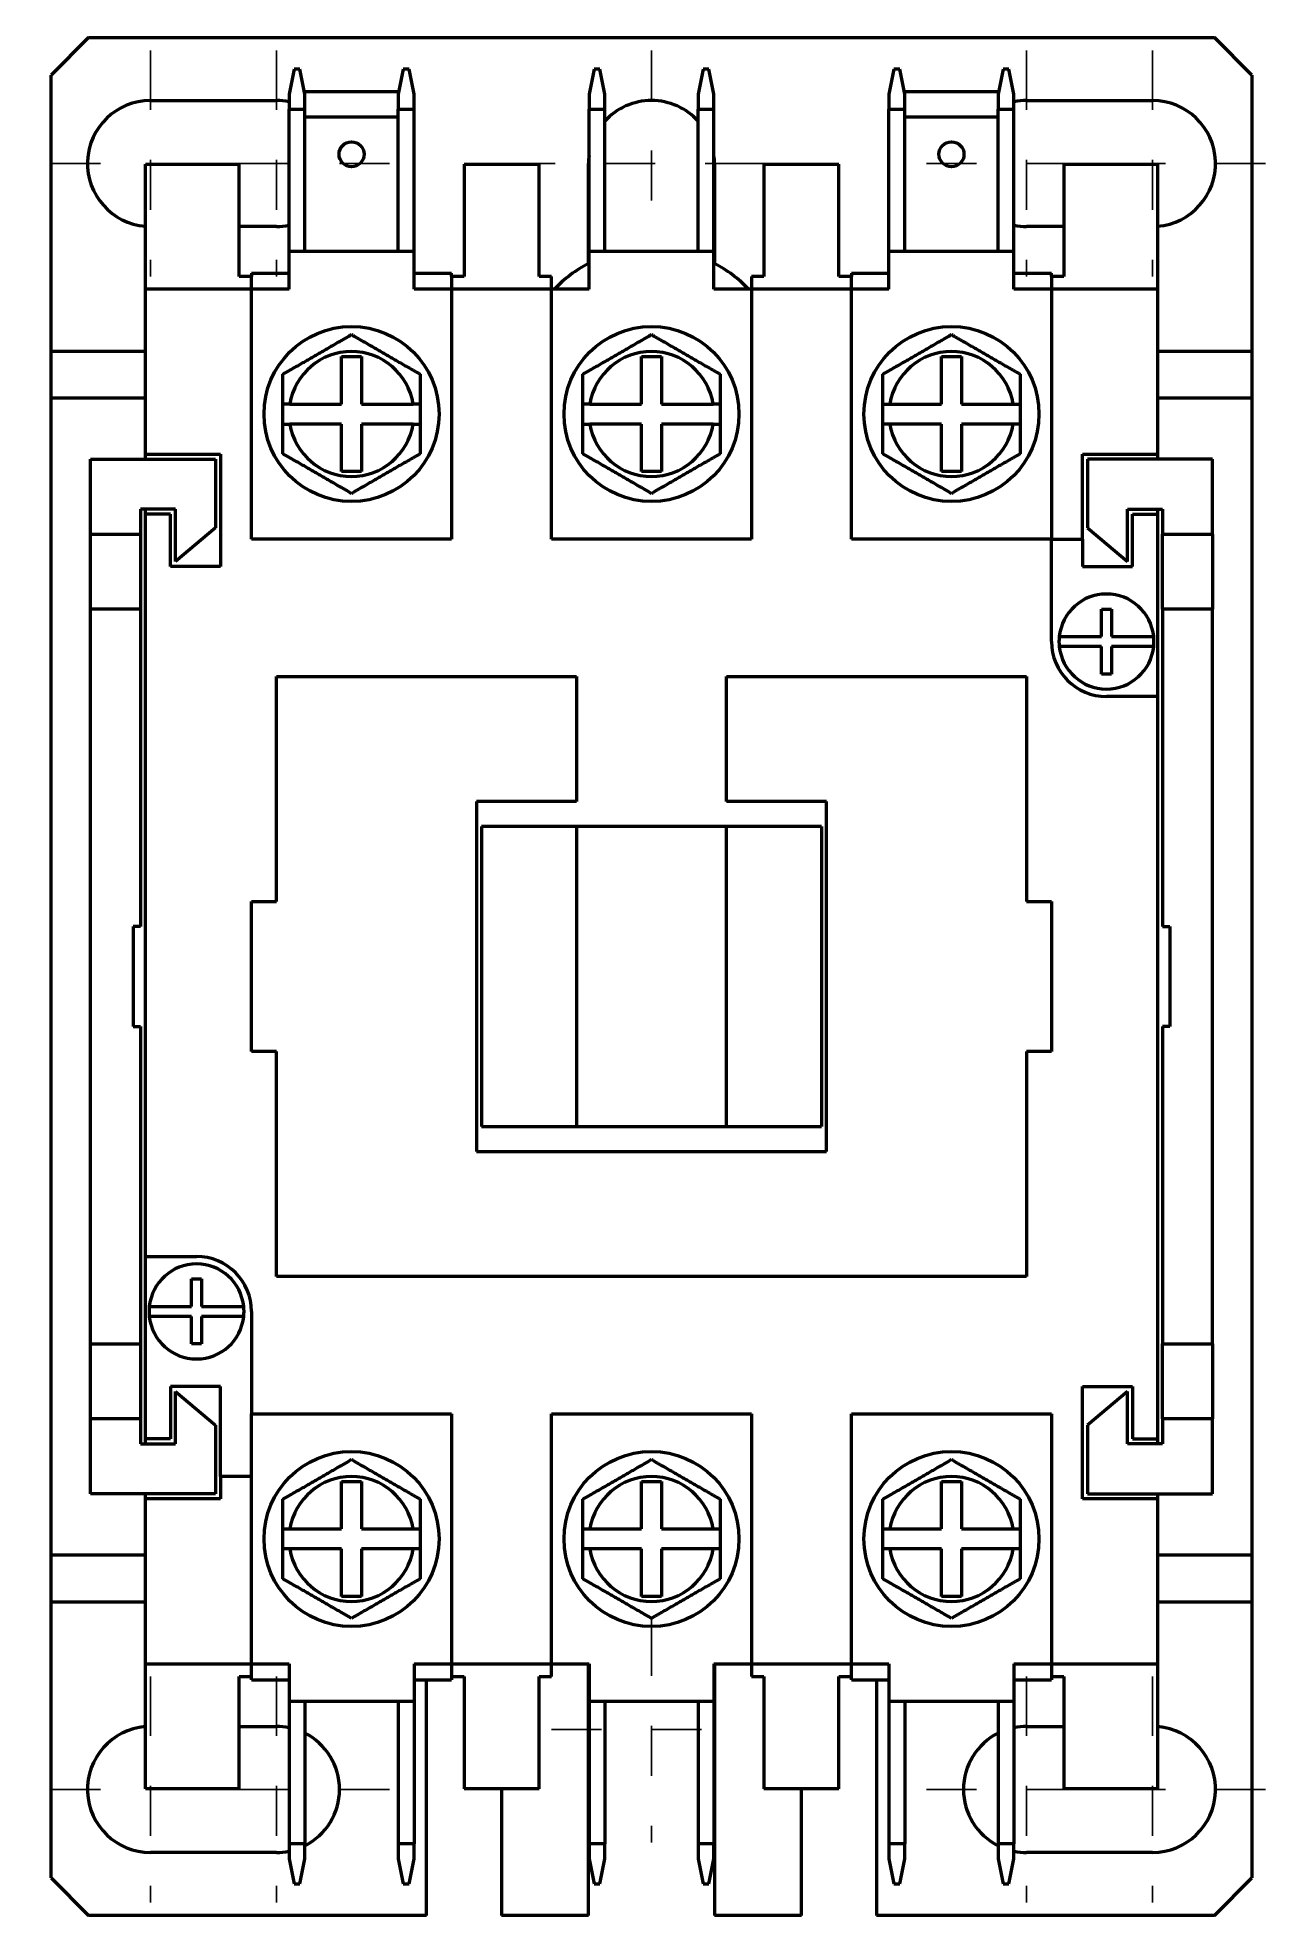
# Model space of a CAD drawing. Header units: inches. Extents: x 2.59 to 5.05, y 2.7 to 6.46.
import ezdxf

# ---------------------------------------------------------------- set-up
doc = ezdxf.new("R2010")
doc.units = ezdxf.units.IN
doc.header["$LTSCALE"] = 0.8
doc.header["$MEASUREMENT"] = 0
doc.linetypes.add('CHAIN', pattern=[0.7087, 0.4724, -0.0591, 0.1181, -0.0591])
doc.layers.add('Center Mark (ANSI)', color=7, linetype='Continuous', lineweight=25)
doc.layers.add('Visible (ANSI)', color=7, linetype='Continuous', lineweight=50)

msp = doc.modelspace()

# ---------------------------------------------------------------- linework, layer by layer
at = {"layer": 'Center Mark (ANSI)', "linetype": 'CHAIN', "ltscale": 0.31375}
for p, q in [((2.8205, 6.4347), (2.8205, 5.9827)), ((3.0725, 6.4347), (3.0725, 5.9827)), ((4.5725, 6.4347), (4.5725, 5.9827)), ((4.8245, 6.4347), (4.8245, 5.9827)), ((3.8225, 3.3027), (3.8225, 2.8507)), ((2.8205, 3.1827), (2.8205, 2.7307)), ((3.0725, 3.1827), (3.0725, 2.7307)), ((4.5725, 3.1827), (4.5725, 2.7307)), ((4.8245, 3.1827), (4.8245, 2.7307))]:
    msp.add_line(p, q, dxfattribs=at)
at = {"layer": 'Center Mark (ANSI)', "linetype": 'CHAIN', "ltscale": 0.226277}
msp.add_line((3.8225, 6.4347), (3.8225, 6.1087), dxfattribs=at)
at = {"layer": 'Center Mark (ANSI)', "linetype": 'CHAIN', "ltscale": 0.226266}
for p, q in [((2.9205, 6.2087), (2.5945, 6.2087)), ((3.2985, 6.2087), (2.9725, 6.2087)), ((4.6725, 6.2087), (4.3465, 6.2087)), ((5.0505, 6.2087), (4.7245, 6.2087)), ((3.9225, 3.0767), (3.5965, 3.0767)), ((2.9205, 2.9567), (2.5945, 2.9567)), ((3.2985, 2.9567), (2.9725, 2.9567)), ((4.6725, 2.9567), (4.3465, 2.9567)), ((5.0505, 2.9567), (4.7245, 2.9567))]:
    msp.add_line(p, q, dxfattribs=at)
at = {"layer": 'Center Mark (ANSI)', "linetype": 'CHAIN', "ltscale": 0.313772}
msp.add_line((4.0485, 6.2087), (3.5965, 6.2087), dxfattribs=at)
at = {"layer": 'Visible (ANSI)'}
for p, q in [((2.6967, 6.4606), (2.6217, 6.3856)), ((2.6967, 6.4606), (4.9483, 6.4606)), ((5.0233, 6.3856), (4.9483, 6.4606)), ((2.6217, 5.8336), (2.6217, 6.3856)), ((3.1075, 6.3977), (3.0975, 6.3477)), ((3.119, 6.3977), (3.1075, 6.3977)), ((3.129, 6.3477), (3.119, 6.3977)), ((3.326, 6.3977), (3.316, 6.3477)), ((3.3375, 6.3977), (3.326, 6.3977)), ((3.3475, 6.3477), (3.3375, 6.3977)), ((3.7075, 6.3977), (3.6975, 6.3477)), ((3.719, 6.3977), (3.7075, 6.3977)), ((3.729, 6.3477), (3.719, 6.3977)), ((3.926, 6.3977), (3.916, 6.3477)), ((3.9375, 6.3977), (3.926, 6.3977)), ((3.9475, 6.3477), (3.9375, 6.3977)), ((4.3075, 6.3977), (4.2975, 6.3477)), ((4.319, 6.3977), (4.3075, 6.3977)), ((4.329, 6.3477), (4.319, 6.3977)), ((4.526, 6.3977), (4.516, 6.3477)), ((4.5375, 6.3977), (4.526, 6.3977)), ((4.5475, 6.3477), (4.5375, 6.3977)), ((5.0233, 6.3856), (5.0233, 5.8336)), ((3.0975, 6.3477), (3.0975, 6.3177)), ((3.3169, 6.3522), (3.1281, 6.3522)), ((3.129, 6.3177), (3.129, 6.3477)), ((3.316, 6.3477), (3.316, 6.3177)), ((3.3475, 6.3177), (3.3475, 6.3477)), ((3.6975, 6.3477), (3.6975, 6.3177)), ((3.729, 6.3177), (3.729, 6.3477)), ((3.916, 6.3477), (3.916, 6.3177)), ((3.9475, 6.3177), (3.9475, 6.3477)), ((4.2975, 6.3477), (4.2975, 6.3177)), ((4.5169, 6.3522), (4.3281, 6.3522)), ((4.329, 6.3177), (4.329, 6.3477)), ((4.516, 6.3477), (4.516, 6.3177)), ((4.5475, 6.3177), (4.5475, 6.3477)), ((2.8205, 6.3347), (3.0725, 6.3347)), ((3.0975, 6.0327), (3.0975, 6.3177)), ((3.0975, 6.3177), (3.129, 6.3177)), ((3.129, 6.0327), (3.129, 6.3177)), ((3.316, 6.3177), (3.3475, 6.3177)), ((3.316, 6.0327), (3.316, 6.3177)), ((3.3475, 6.0327), (3.3475, 6.3177)), ((3.6975, 6.0327), (3.6975, 6.3177)), ((3.6975, 6.3177), (3.729, 6.3177)), ((3.729, 6.0327), (3.729, 6.3177)), ((3.916, 6.3177), (3.9475, 6.3177)), ((3.916, 6.0327), (3.916, 6.3177)), ((3.9475, 6.0327), (3.9475, 6.3177)), ((4.2975, 6.0327), (4.2975, 6.3177)), ((4.2975, 6.3177), (4.329, 6.3177)), ((4.329, 6.0327), (4.329, 6.3177)), ((4.516, 6.3177), (4.5475, 6.3177)), ((4.516, 6.0327), (4.516, 6.3177)), ((4.5475, 6.0327), (4.5475, 6.3177)), ((4.5725, 6.3347), (4.8245, 6.3347)), ((3.129, 6.3022), (3.316, 6.3022)), ((4.329, 6.3022), (4.516, 6.3022)), ((2.8105, 5.9577), (2.8105, 6.2077)), ((2.8105, 6.2077), (2.9975, 6.2077)), ((2.9975, 5.9827), (2.9975, 6.2077)), ((3.4475, 6.2077), (3.4475, 5.9827)), ((3.4475, 6.2077), (3.5975, 6.2077)), ((3.5975, 5.9827), (3.5975, 6.2077)), ((3.6965, 6.0087), (3.6965, 6.2087)), ((3.9485, 6.2087), (3.9485, 6.0087)), ((4.0475, 6.2077), (4.0475, 5.9827)), ((4.0475, 6.2077), (4.1975, 6.2077)), ((4.1975, 5.9827), (4.1975, 6.2077)), ((4.6475, 6.2077), (4.6475, 5.9827)), ((4.6475, 6.2077), (4.8345, 6.2077)), ((4.8345, 6.2077), (4.8345, 5.9577)), ((3.0725, 6.0827), (2.9975, 6.0827)), ((4.6475, 6.0827), (4.5725, 6.0827)), ((3.0975, 5.9577), (3.0975, 6.0327)), ((3.3475, 6.0327), (3.0975, 6.0327)), ((3.3475, 5.9577), (3.3475, 6.0327)), ((3.6975, 5.9577), (3.6975, 6.0327)), ((3.9475, 6.0327), (3.6975, 6.0327)), ((3.9475, 5.9577), (3.9475, 6.0327)), ((4.2975, 5.9577), (4.2975, 6.0327)), ((4.5475, 6.0327), (4.2975, 6.0327)), ((4.5475, 5.9577), (4.5475, 6.0327)), ((3.0225, 5.9827), (2.9975, 5.9827)), ((3.0225, 5.9897), (3.0975, 5.9897)), ((3.0225, 5.9897), (3.0225, 5.9827)), ((3.0225, 5.9577), (3.0225, 5.9827)), ((3.3475, 5.9897), (3.4225, 5.9897)), ((3.4225, 5.9827), (3.4225, 5.9897)), ((3.4475, 5.9827), (3.4225, 5.9827)), ((3.4225, 5.9827), (3.4225, 5.9577)), ((3.6225, 5.9827), (3.5975, 5.9827)), ((3.6225, 5.9577), (3.6225, 5.9827)), ((4.0475, 5.9827), (4.0225, 5.9827)), ((4.0225, 5.9827), (4.0225, 5.9577)), ((4.2225, 5.9827), (4.1975, 5.9827)), ((4.2225, 5.9897), (4.2975, 5.9897)), ((4.2225, 5.9897), (4.2225, 5.9827)), ((4.2225, 5.9577), (4.2225, 5.9827)), ((4.5475, 5.9897), (4.6225, 5.9897)), ((4.6225, 5.9827), (4.6225, 5.9897)), ((4.6475, 5.9827), (4.6225, 5.9827)), ((4.6225, 5.9827), (4.6225, 5.9577)), ((2.8105, 5.6277), (2.8105, 5.9577)), ((3.0225, 5.9577), (2.8105, 5.9577)), ((3.0225, 5.4577), (3.0225, 5.9577)), ((3.0975, 5.9577), (3.0225, 5.9577)), ((3.4225, 5.9577), (3.3475, 5.9577)), ((3.6225, 5.9577), (3.4225, 5.9577)), ((3.4225, 5.9577), (3.4225, 5.4577)), ((3.6225, 5.4577), (3.6225, 5.9577)), ((3.6975, 5.9577), (3.6225, 5.9577)), ((4.0225, 5.9577), (3.9475, 5.9577)), ((4.2225, 5.9577), (4.0225, 5.9577)), ((4.0225, 5.9577), (4.0225, 5.4577)), ((4.2225, 5.4577), (4.2225, 5.9577)), ((4.2975, 5.9577), (4.2225, 5.9577)), ((4.6225, 5.9577), (4.5475, 5.9577)), ((4.8345, 5.9577), (4.6225, 5.9577)), ((4.6225, 5.9577), (4.6225, 5.4577)), ((4.8345, 5.9577), (4.8345, 5.6277)), ((2.6217, 5.7396), (2.6217, 5.8336)), ((2.6217, 5.8336), (2.8105, 5.8336)), ((3.2025, 5.8227), (3.2425, 5.8227)), ((3.2025, 5.7277), (3.2025, 5.8227)), ((3.2425, 5.8227), (3.2425, 5.7277)), ((3.8025, 5.8227), (3.8425, 5.8227)), ((3.8025, 5.7277), (3.8025, 5.8227)), ((3.8425, 5.8227), (3.8425, 5.7277)), ((4.4025, 5.8227), (4.4425, 5.8227)), ((4.4025, 5.7277), (4.4025, 5.8227)), ((4.4425, 5.8227), (4.4425, 5.7277)), ((4.8345, 5.8336), (5.0233, 5.8336)), ((5.0233, 5.8336), (5.0233, 5.7396)), ((2.6217, 3.4257), (2.6217, 5.7396)), ((2.8105, 5.7396), (2.6217, 5.7396)), ((3.085, 5.6877), (3.085, 5.7277)), ((3.0991, 5.7277), (3.2025, 5.7277)), ((3.2425, 5.7277), (3.3459, 5.7277)), ((3.36, 5.7277), (3.36, 5.6877)), ((3.685, 5.6877), (3.685, 5.7277)), ((3.6991, 5.7277), (3.8025, 5.7277)), ((3.8425, 5.7277), (3.9459, 5.7277)), ((3.96, 5.7277), (3.96, 5.6877)), ((4.285, 5.6877), (4.285, 5.7277)), ((4.2991, 5.7277), (4.4025, 5.7277)), ((4.4425, 5.7277), (4.5459, 5.7277)), ((4.56, 5.7277), (4.56, 5.6877)), ((5.0233, 5.7396), (4.8345, 5.7396)), ((5.0233, 5.7396), (5.0233, 3.4257)), ((3.2025, 5.6877), (3.0991, 5.6877)), ((3.2025, 5.5927), (3.2025, 5.6877)), ((3.3459, 5.6877), (3.2425, 5.6877)), ((3.2425, 5.6877), (3.2425, 5.5927)), ((3.8025, 5.6877), (3.6991, 5.6877)), ((3.8025, 5.5927), (3.8025, 5.6877)), ((3.9459, 5.6877), (3.8425, 5.6877)), ((3.8425, 5.6877), (3.8425, 5.5927)), ((4.4025, 5.6877), (4.2991, 5.6877)), ((4.4025, 5.5927), (4.4025, 5.6877)), ((4.5459, 5.6877), (4.4425, 5.6877)), ((4.4425, 5.6877), (4.4425, 5.5927)), ((2.7005, 5.4677), (2.7005, 5.6177)), ((2.7005, 5.6177), (2.9505, 5.6177)), ((2.8105, 5.6177), (2.8105, 5.6277)), ((2.8105, 5.6277), (2.9605, 5.6277)), ((2.9505, 5.6177), (2.9505, 5.4798)), ((2.9605, 5.6277), (2.9605, 5.4027)), ((4.6845, 5.4577), (4.6845, 5.6277)), ((4.6845, 5.6277), (4.8345, 5.6277)), ((4.9445, 5.6177), (4.6945, 5.6177)), ((4.6945, 5.6177), (4.6945, 5.4798)), ((4.8345, 5.6277), (4.8345, 5.6177)), ((4.9445, 5.4677), (4.9445, 5.6177)), ((3.2425, 5.5927), (3.2025, 5.5927)), ((3.8425, 5.5927), (3.8025, 5.5927)), ((4.4425, 5.5927), (4.4025, 5.5927)), ((2.8005, 5.5177), (2.8005, 5.4677)), ((2.8705, 5.5177), (2.8005, 5.5177)), ((2.8105, 5.5077), (2.8105, 5.5177)), ((2.8105, 4.0227), (2.8105, 5.5077)), ((2.8605, 5.5077), (2.8105, 5.5077)), ((2.8605, 5.4027), (2.8605, 5.5077)), ((2.8705, 5.4127), (2.8705, 5.5177)), ((4.7745, 5.4127), (4.7745, 5.5177)), ((4.7745, 5.5177), (4.8445, 5.5177)), ((4.7845, 5.5077), (4.8345, 5.5077)), ((4.7845, 5.4027), (4.7845, 5.5077)), ((4.8345, 5.5177), (4.8345, 5.5077)), ((4.8345, 5.5077), (4.8345, 5.1427)), ((4.8445, 5.5177), (4.8445, 5.4677)), ((2.7005, 5.4677), (2.8005, 5.4677)), ((2.7005, 5.3177), (2.7005, 5.4677)), ((2.8005, 5.4677), (2.8005, 5.3177)), ((2.9505, 5.4798), (2.8705, 5.4127)), ((3.4225, 5.4577), (3.0225, 5.4577)), ((4.0225, 5.4577), (3.6225, 5.4577)), ((4.6225, 5.4577), (4.2225, 5.4577)), ((4.6225, 5.4577), (4.6845, 5.4577)), ((4.6225, 5.2527), (4.6225, 5.4577)), ((4.6845, 5.4577), (4.6845, 5.4027)), ((4.6945, 5.4798), (4.7745, 5.4127)), ((4.8445, 5.3177), (4.8445, 5.4677)), ((4.8445, 5.4677), (4.9445, 5.4677)), ((4.9445, 5.4677), (4.9445, 5.3177)), ((2.9605, 5.4027), (2.8605, 5.4027)), ((4.6845, 5.4027), (4.7845, 5.4027)), ((2.8005, 5.3177), (2.7005, 5.3177)), ((2.7005, 3.8477), (2.7005, 5.3177)), ((2.8005, 5.3177), (2.8005, 4.6827)), ((4.7225, 5.2627), (4.7225, 5.3177)), ((4.7225, 5.3177), (4.7425, 5.3177)), ((4.7425, 5.3177), (4.7425, 5.2627)), ((4.9445, 5.3177), (4.8445, 5.3177)), ((4.8445, 5.3177), (4.8445, 4.6827)), ((4.9445, 3.8477), (4.9445, 5.3177)), ((4.638, 5.2627), (4.7225, 5.2627)), ((4.7425, 5.2627), (4.827, 5.2627)), ((4.7225, 5.2427), (4.638, 5.2427)), ((4.7225, 5.1877), (4.7225, 5.2427)), ((4.827, 5.2427), (4.7425, 5.2427)), ((4.7425, 5.2427), (4.7425, 5.1877)), ((4.7425, 5.1877), (4.7225, 5.1877)), ((3.0725, 4.7327), (3.0725, 5.1827)), ((3.0725, 5.1827), (3.6725, 5.1827)), ((3.6725, 5.1827), (3.6725, 4.9327)), ((3.9725, 4.9327), (3.9725, 5.1827)), ((3.9725, 5.1827), (4.5725, 5.1827)), ((4.5725, 5.1827), (4.5725, 4.7327)), ((4.8345, 5.1427), (4.7325, 5.1427)), ((4.8345, 5.1427), (4.8345, 3.6577)), ((3.6725, 4.9327), (3.4725, 4.9327)), ((3.4725, 4.9327), (3.4725, 4.2327)), ((4.1725, 4.9327), (3.9725, 4.9327)), ((4.1725, 4.2327), (4.1725, 4.9327)), ((3.6725, 4.8827), (3.4825, 4.8827)), ((3.4825, 4.8827), (3.4825, 4.2827)), ((3.9725, 4.8827), (3.6725, 4.8827)), ((3.6725, 4.8827), (3.6725, 4.2827)), ((4.1625, 4.8827), (3.9725, 4.8827)), ((3.9725, 4.2827), (3.9725, 4.8827)), ((4.1625, 4.8827), (4.1625, 4.2827)), ((3.0225, 4.4327), (3.0225, 4.7327)), ((3.0225, 4.7327), (3.0725, 4.7327)), ((4.5725, 4.7327), (4.6225, 4.7327)), ((4.6225, 4.7327), (4.6225, 4.4327)), ((2.7855, 4.6827), (2.7855, 4.4827)), ((2.8005, 4.6827), (2.7855, 4.6827)), ((4.8445, 4.6827), (4.8595, 4.6827)), ((4.8595, 4.6827), (4.8595, 4.4827)), ((2.7855, 4.4827), (2.8005, 4.4827)), ((2.8005, 4.4827), (2.8005, 3.8477)), ((4.8445, 4.4827), (4.8445, 3.8477)), ((4.8595, 4.4827), (4.8445, 4.4827)), ((3.0725, 4.4327), (3.0225, 4.4327)), ((3.0725, 3.9827), (3.0725, 4.4327)), ((4.5725, 4.4327), (4.5725, 3.9827)), ((4.6225, 4.4327), (4.5725, 4.4327)), ((3.4825, 4.2827), (3.6725, 4.2827)), ((3.6725, 4.2827), (3.9725, 4.2827)), ((3.9725, 4.2827), (4.1625, 4.2827)), ((3.4725, 4.2327), (4.1725, 4.2327)), ((2.8105, 3.6577), (2.8105, 4.0227)), ((2.8105, 4.0227), (2.9125, 4.0227)), ((4.5725, 3.9827), (3.0725, 3.9827)), ((2.9025, 3.9227), (2.9025, 3.9777)), ((2.9025, 3.9777), (2.9225, 3.9777)), ((2.9225, 3.9777), (2.9225, 3.9227)), ((2.818, 3.9227), (2.9025, 3.9227)), ((2.9225, 3.9227), (3.007, 3.9227)), ((3.0225, 3.9127), (3.0225, 3.7077)), ((2.9025, 3.9027), (2.818, 3.9027)), ((2.9025, 3.8477), (2.9025, 3.9027)), ((3.007, 3.9027), (2.9225, 3.9027)), ((2.9225, 3.9027), (2.9225, 3.8477)), ((2.7005, 3.6977), (2.7005, 3.8477)), ((2.7005, 3.8477), (2.8005, 3.8477)), ((2.8005, 3.8477), (2.8005, 3.6977)), ((2.9225, 3.8477), (2.9025, 3.8477)), ((4.8445, 3.8477), (4.9445, 3.8477)), ((4.8445, 3.6977), (4.8445, 3.8477)), ((4.9445, 3.8477), (4.9445, 3.6977)), ((2.8605, 3.7627), (2.8605, 3.6577)), ((2.9605, 3.7627), (2.8605, 3.7627)), ((2.9605, 3.5827), (2.9605, 3.7627)), ((4.6845, 3.5377), (4.6845, 3.7627)), ((4.6845, 3.7627), (4.7845, 3.7627)), ((4.7845, 3.7627), (4.7845, 3.6577)), ((2.8705, 3.7527), (2.9505, 3.6856)), ((2.8705, 3.6477), (2.8705, 3.7527)), ((4.7745, 3.7527), (4.6945, 3.6856)), ((4.7745, 3.6477), (4.7745, 3.7527)), ((2.8005, 3.6977), (2.7005, 3.6977)), ((2.7005, 3.5477), (2.7005, 3.6977)), ((2.8005, 3.6977), (2.8005, 3.6477)), ((2.9505, 3.6856), (2.9505, 3.5477)), ((3.0225, 3.5827), (3.0225, 3.7077)), ((3.0225, 3.7077), (3.4225, 3.7077)), ((3.4225, 3.7077), (3.4225, 3.2077)), ((3.6225, 3.2077), (3.6225, 3.7077)), ((3.6225, 3.7077), (4.0225, 3.7077)), ((4.0225, 3.7077), (4.0225, 3.2077)), ((4.2225, 3.2077), (4.2225, 3.7077)), ((4.2225, 3.7077), (4.6225, 3.7077)), ((4.6225, 3.7077), (4.6225, 3.2077)), ((4.6945, 3.6856), (4.6945, 3.5477)), ((4.9445, 3.6977), (4.8445, 3.6977)), ((4.8445, 3.6977), (4.8445, 3.6477)), ((4.9445, 3.5477), (4.9445, 3.6977)), ((2.8005, 3.6477), (2.8705, 3.6477)), ((2.8105, 3.6477), (2.8105, 3.6577)), ((2.8605, 3.6577), (2.8105, 3.6577)), ((4.8445, 3.6477), (4.7745, 3.6477)), ((4.7845, 3.6577), (4.8345, 3.6577)), ((4.8345, 3.6577), (4.8345, 3.6477)), ((3.0225, 3.5827), (2.9605, 3.5827)), ((2.9605, 3.5827), (2.9605, 3.5377)), ((3.0225, 3.2077), (3.0225, 3.5827)), ((3.2025, 3.4777), (3.2025, 3.5727)), ((3.2025, 3.5727), (3.2425, 3.5727)), ((3.2425, 3.5727), (3.2425, 3.4777)), ((3.8025, 3.4777), (3.8025, 3.5727)), ((3.8025, 3.5727), (3.8425, 3.5727)), ((3.8425, 3.5727), (3.8425, 3.4777)), ((4.4025, 3.4777), (4.4025, 3.5727)), ((4.4025, 3.5727), (4.4425, 3.5727)), ((4.4425, 3.5727), (4.4425, 3.4777)), ((2.9505, 3.5477), (2.7005, 3.5477)), ((2.8105, 3.5377), (2.8105, 3.5477)), ((2.8105, 3.2077), (2.8105, 3.5377)), ((2.9605, 3.5377), (2.8105, 3.5377)), ((4.8345, 3.5377), (4.6845, 3.5377)), ((4.6945, 3.5477), (4.9445, 3.5477)), ((4.8345, 3.5477), (4.8345, 3.5377)), ((4.8345, 3.5377), (4.8345, 3.2077)), ((3.085, 3.4377), (3.085, 3.4777)), ((3.0991, 3.4777), (3.2025, 3.4777)), ((3.2425, 3.4777), (3.3459, 3.4777)), ((3.36, 3.4777), (3.36, 3.4377)), ((3.685, 3.4377), (3.685, 3.4777)), ((3.6991, 3.4777), (3.8025, 3.4777)), ((3.8425, 3.4777), (3.9459, 3.4777)), ((3.96, 3.4777), (3.96, 3.4377)), ((4.285, 3.4377), (4.285, 3.4777)), ((4.2991, 3.4777), (4.4025, 3.4777)), ((4.4425, 3.4777), (4.5459, 3.4777)), ((4.56, 3.4777), (4.56, 3.4377)), ((2.6217, 3.3317), (2.6217, 3.4257)), ((2.6217, 3.4257), (2.8105, 3.4257)), ((3.2025, 3.4377), (3.0991, 3.4377)), ((3.2025, 3.3427), (3.2025, 3.4377)), ((3.3459, 3.4377), (3.2425, 3.4377)), ((3.2425, 3.4377), (3.2425, 3.3427)), ((3.8025, 3.4377), (3.6991, 3.4377)), ((3.8025, 3.3427), (3.8025, 3.4377)), ((3.9459, 3.4377), (3.8425, 3.4377)), ((3.8425, 3.4377), (3.8425, 3.3427)), ((4.4025, 3.4377), (4.2991, 3.4377)), ((4.4025, 3.3427), (4.4025, 3.4377)), ((4.5459, 3.4377), (4.4425, 3.4377)), ((4.4425, 3.4377), (4.4425, 3.3427)), ((4.8345, 3.4257), (5.0233, 3.4257)), ((5.0233, 3.4257), (5.0233, 3.3317)), ((2.6217, 2.7797), (2.6217, 3.3317)), ((2.6217, 3.3317), (2.8105, 3.3317)), ((3.2425, 3.3427), (3.2025, 3.3427)), ((3.8425, 3.3427), (3.8025, 3.3427)), ((4.4425, 3.3427), (4.4025, 3.3427)), ((4.8345, 3.3317), (5.0233, 3.3317)), ((5.0233, 3.3317), (5.0233, 2.7797)), ((2.8105, 2.9577), (2.8105, 3.2077)), ((2.8105, 3.2077), (3.0225, 3.2077)), ((3.0225, 3.2077), (3.0975, 3.2077)), ((3.0225, 3.1827), (3.0225, 3.2077)), ((3.0975, 3.2077), (3.0975, 3.1327)), ((3.3475, 3.2077), (3.3475, 3.1327)), ((3.3475, 3.2077), (3.4225, 3.2077)), ((3.4225, 3.2077), (3.4225, 3.1827)), ((3.4225, 3.2077), (3.6225, 3.2077)), ((3.6225, 3.2077), (3.6975, 3.2077)), ((3.6225, 3.1827), (3.6225, 3.2077)), ((3.6965, 2.7047), (3.6965, 3.2057)), ((3.6975, 3.2077), (3.6975, 3.1327)), ((3.9475, 3.2077), (3.9475, 3.1327)), ((3.9475, 3.2077), (4.0225, 3.2077)), ((3.9485, 3.2057), (3.9485, 2.7047)), ((4.0225, 3.2077), (4.0225, 3.1827)), ((4.0225, 3.2077), (4.2225, 3.2077)), ((4.2225, 3.2077), (4.2975, 3.2077)), ((4.2225, 3.1827), (4.2225, 3.2077)), ((4.2975, 3.2077), (4.2975, 3.1327)), ((4.5475, 3.2077), (4.5475, 3.1327)), ((4.5475, 3.2077), (4.6225, 3.2077)), ((4.6225, 3.2077), (4.6225, 3.1827)), ((4.6225, 3.2077), (4.8345, 3.2077)), ((4.8345, 3.2077), (4.8345, 2.9577)), ((2.9975, 2.9577), (2.9975, 3.1827)), ((2.9975, 3.1827), (3.0225, 3.1827)), ((3.0225, 3.1757), (3.0225, 3.1827)), ((3.0225, 3.1757), (3.0975, 3.1757)), ((3.3475, 3.1757), (3.4225, 3.1757)), ((3.3725, 2.7047), (3.3725, 3.1757)), ((3.4225, 3.1827), (3.4225, 3.1757)), ((3.4225, 3.1827), (3.4475, 3.1827)), ((3.4475, 3.1827), (3.4475, 2.9577)), ((3.5975, 2.9577), (3.5975, 3.1827)), ((3.5975, 3.1827), (3.6225, 3.1827)), ((4.0225, 3.1827), (4.0475, 3.1827)), ((4.0475, 3.1827), (4.0475, 2.9577)), ((4.1975, 2.9577), (4.1975, 3.1827)), ((4.1975, 3.1827), (4.2225, 3.1827)), ((4.2225, 3.1757), (4.2225, 3.1827)), ((4.2225, 3.1757), (4.2975, 3.1757)), ((4.2725, 3.1757), (4.2725, 2.7047)), ((4.5475, 3.1757), (4.6225, 3.1757)), ((4.6225, 3.1827), (4.6225, 3.1757)), ((4.6225, 3.1827), (4.6475, 3.1827)), ((4.6475, 3.1827), (4.6475, 2.9577)), ((3.0975, 3.1327), (3.0975, 2.8477)), ((3.3475, 3.1327), (3.0975, 3.1327)), ((3.129, 3.1327), (3.129, 2.8477)), ((3.316, 3.1327), (3.316, 2.8477)), ((3.3475, 3.1327), (3.3475, 2.8477)), ((3.6975, 3.1327), (3.6975, 2.8477)), ((3.9475, 3.1327), (3.6975, 3.1327)), ((3.729, 3.1327), (3.729, 2.8477)), ((3.916, 3.1327), (3.916, 2.8477)), ((3.9475, 3.1327), (3.9475, 2.8477)), ((4.2975, 3.1327), (4.2975, 2.8477)), ((4.5475, 3.1327), (4.2975, 3.1327)), ((4.329, 3.1327), (4.329, 2.8477)), ((4.516, 3.1327), (4.516, 2.8477)), ((4.5475, 3.1327), (4.5475, 2.8477)), ((2.9975, 3.0827), (3.0725, 3.0827)), ((4.5725, 3.0827), (4.6475, 3.0827)), ((2.9975, 2.9577), (2.8105, 2.9577)), ((3.5975, 2.9577), (3.4475, 2.9577)), ((3.5225, 2.9577), (3.5225, 2.7047)), ((4.1975, 2.9577), (4.0475, 2.9577)), ((4.1225, 2.7047), (4.1225, 2.9577)), ((4.8345, 2.9577), (4.6475, 2.9577)), ((3.0725, 2.8307), (2.8205, 2.8307)), ((3.0975, 2.8477), (3.0975, 2.8177)), ((3.129, 2.8477), (3.0975, 2.8477)), ((3.0975, 2.8177), (3.1075, 2.7677)), ((3.119, 2.7677), (3.129, 2.8177)), ((3.129, 2.8177), (3.129, 2.8477)), ((3.316, 2.8477), (3.316, 2.8177)), ((3.3475, 2.8477), (3.316, 2.8477)), ((3.316, 2.8177), (3.326, 2.7677)), ((3.3375, 2.7677), (3.3475, 2.8177)), ((3.3475, 2.8177), (3.3475, 2.8477)), ((3.6975, 2.8477), (3.6975, 2.8177)), ((3.729, 2.8477), (3.6975, 2.8477)), ((3.6975, 2.8177), (3.7075, 2.7677)), ((3.719, 2.7677), (3.729, 2.8177)), ((3.729, 2.8177), (3.729, 2.8477)), ((3.916, 2.8477), (3.916, 2.8177)), ((3.9475, 2.8477), (3.916, 2.8477)), ((3.916, 2.8177), (3.926, 2.7677)), ((3.9375, 2.7677), (3.9475, 2.8177)), ((3.9475, 2.8177), (3.9475, 2.8477)), ((4.2975, 2.8477), (4.2975, 2.8177)), ((4.329, 2.8477), (4.2975, 2.8477)), ((4.2975, 2.8177), (4.3075, 2.7677)), ((4.319, 2.7677), (4.329, 2.8177)), ((4.329, 2.8177), (4.329, 2.8477)), ((4.516, 2.8477), (4.516, 2.8177)), ((4.5475, 2.8477), (4.516, 2.8477)), ((4.516, 2.8177), (4.526, 2.7677)), ((4.5375, 2.7677), (4.5475, 2.8177)), ((4.5475, 2.8177), (4.5475, 2.8477)), ((4.8245, 2.8307), (4.5725, 2.8307)), ((2.6217, 2.7797), (2.6967, 2.7047)), ((4.9483, 2.7047), (5.0233, 2.7797)), ((3.1075, 2.7677), (3.119, 2.7677)), ((3.326, 2.7677), (3.3375, 2.7677)), ((3.7075, 2.7677), (3.719, 2.7677)), ((3.926, 2.7677), (3.9375, 2.7677)), ((4.3075, 2.7677), (4.319, 2.7677)), ((4.526, 2.7677), (4.5375, 2.7677)), ((3.3725, 2.7047), (2.6967, 2.7047)), ((3.6965, 2.7047), (3.5225, 2.7047)), ((4.1225, 2.7047), (3.9485, 2.7047)), ((4.9483, 2.7047), (4.2725, 2.7047))]:
    msp.add_line(p, q, dxfattribs=at)
for centre, radius in [((3.2225, 6.2272), 0.025), ((4.4225, 6.2272), 0.025), ((3.2225, 5.7077), 0.175), ((3.8225, 5.7077), 0.175), ((4.4225, 5.7077), 0.175), ((3.2225, 3.4577), 0.175), ((3.8225, 3.4577), 0.175), ((4.4225, 3.4577), 0.175)]:
    msp.add_circle(centre, radius, dxfattribs=at)
for centre, radius, start, end in [((2.8205, 6.2087), 0.126, 90, 265.433), ((3.0725, 6.2087), 0.126, 78.5544, 90), ((3.8225, 6.2087), 0.126, 42.0898, 137.9102), ((4.5725, 6.2087), 0.126, 90, 101.4456), ((4.8245, 6.2087), 0.126, 274.567, 90), ((3.8225, 6.2087), 0.126, 172.7766, 180), ((3.8225, 6.2087), 0.126, 0, 7.2234), ((3.0725, 6.2087), 0.126, 270, 281.4456), ((4.5725, 6.2087), 0.126, 258.5544, 270), ((3.8108, 5.7863), 0.25, 117.1992, 136.7262), ((3.8342, 5.7863), 0.25, 43.2738, 62.8008), ((3.2225, 5.7077), 0.125, 9.2069, 170.7931), ((3.8225, 5.7077), 0.125, 9.2069, 170.7931), ((4.4225, 5.7077), 0.125, 9.2069, 170.7931), ((3.2225, 5.7077), 0.125, 189.2069, 350.7931), ((3.8225, 5.7077), 0.125, 189.2069, 350.7931), ((4.4225, 5.7077), 0.125, 189.2069, 350.7931), ((4.7325, 5.2527), 0.095, 6.0423, 173.9577), ((4.7325, 5.2527), 0.095, 173.9577, 186.0423), ((4.7325, 5.2527), 0.095, 353.9577, 6.0423), ((4.7325, 5.2527), 0.11, 180, 270), ((4.7325, 5.2527), 0.095, 186.0423, 353.9577), ((2.9125, 3.9127), 0.11, 0, 90), ((2.9125, 3.9127), 0.095, 6.0423, 173.9577), ((2.9125, 3.9127), 0.095, 173.9577, 186.0423), ((2.9125, 3.9127), 0.095, 353.9577, 6.0423), ((2.9125, 3.9127), 0.095, 186.0423, 353.9577), ((3.2225, 3.4577), 0.125, 9.2069, 170.7931), ((3.8225, 3.4577), 0.125, 9.2069, 170.7931), ((4.4225, 3.4577), 0.125, 9.2069, 170.7931), ((3.2225, 3.4577), 0.125, 189.2069, 350.7931), ((3.8225, 3.4577), 0.125, 189.2069, 350.7931), ((4.4225, 3.4577), 0.125, 189.2069, 350.7931), ((3.8225, 3.2057), 0.126, 179.1071, 180), ((3.8225, 3.2057), 0.126, 0, 0.8929), ((2.8205, 2.9567), 0.126, 94.567, 270), ((3.0725, 2.9567), 0.126, 78.5544, 90), ((4.5725, 2.9567), 0.126, 90, 101.4456), ((4.8245, 2.9567), 0.126, 270, 85.433), ((3.0725, 2.9567), 0.126, 296.6435, 63.3565), ((4.5725, 2.9567), 0.126, 116.6435, 243.3565), ((3.0725, 2.9567), 0.126, 270, 281.4456), ((4.5725, 2.9567), 0.126, 258.5544, 270)]:
    msp.add_arc(centre, radius, start, end, dxfattribs=at)
for points, weights in [([(3.085, 5.7871), (3.1537, 5.8268), (3.2225, 5.8665)], [1, 1.15470053838, 1]), ([(3.2225, 5.8665), (3.2912, 5.8268), (3.36, 5.7871)], [1, 1.15470053838, 1]), ([(3.685, 5.7871), (3.7537, 5.8268), (3.8225, 5.8665)], [1, 1.15470053838, 1]), ([(3.8225, 5.8665), (3.8912, 5.8268), (3.96, 5.7871)], [1, 1.15470053838, 1]), ([(4.285, 5.7871), (4.3537, 5.8268), (4.4225, 5.8665)], [1, 1.15470053838, 1]), ([(4.4225, 5.8665), (4.4912, 5.8268), (4.56, 5.7871)], [1, 1.15470053838, 1]), ([(3.085, 5.7277), (3.085, 5.7554), (3.085, 5.7871)], [1.07171138253, 1.05646560014, 1]), ([(3.36, 5.7871), (3.36, 5.7554), (3.36, 5.7277)], [1, 1.05646560014, 1.07171138253]), ([(3.685, 5.7277), (3.685, 5.7554), (3.685, 5.7871)], [1.07171138253, 1.05646560014, 1]), ([(3.96, 5.7871), (3.96, 5.7554), (3.96, 5.7277)], [1, 1.05646560014, 1.07171138253]), ([(4.285, 5.7277), (4.285, 5.7554), (4.285, 5.7871)], [1.07171138253, 1.05646560014, 1]), ([(4.56, 5.7871), (4.56, 5.7554), (4.56, 5.7277)], [1, 1.05646560014, 1.07171138253]), ([(3.0991, 5.7277), (3.0924, 5.7277), (3.085, 5.7277)], [1, 1.00323575035, 1.00360556756]), ([(3.36, 5.7277), (3.3526, 5.7277), (3.3459, 5.7277)], [1.00360556756, 1.00323575034, 1]), ([(3.6991, 5.7277), (3.6924, 5.7277), (3.685, 5.7277)], [1, 1.00323575035, 1.00360556756]), ([(3.96, 5.7277), (3.9526, 5.7277), (3.9459, 5.7277)], [1.00360556756, 1.00323575034, 1]), ([(4.285, 5.7277), (4.2924, 5.7277), (4.2991, 5.7277)], [1.00360556756, 1.00323575035, 1]), ([(4.5459, 5.7277), (4.5526, 5.7277), (4.56, 5.7277)], [1, 1.00323575034, 1.00360556756]), ([(3.085, 5.6877), (3.0924, 5.6877), (3.0991, 5.6877)], [1.00360556756, 1.00323575034, 1]), ([(3.085, 5.6283), (3.085, 5.66), (3.085, 5.6877)], [1, 1.05646560014, 1.07171138253]), ([(3.3459, 5.6877), (3.3526, 5.6877), (3.36, 5.6877)], [1, 1.00323575035, 1.00360556756]), ([(3.36, 5.6877), (3.36, 5.66), (3.36, 5.6283)], [1.07171138253, 1.05646560014, 1]), ([(3.685, 5.6877), (3.6924, 5.6877), (3.6991, 5.6877)], [1.00360556756, 1.00323575034, 1]), ([(3.685, 5.6283), (3.685, 5.66), (3.685, 5.6877)], [1, 1.05646560014, 1.07171138253]), ([(3.9459, 5.6877), (3.9526, 5.6877), (3.96, 5.6877)], [1, 1.00323575035, 1.00360556756]), ([(3.96, 5.6877), (3.96, 5.66), (3.96, 5.6283)], [1.07171138253, 1.05646560014, 1]), ([(4.2991, 5.6877), (4.2924, 5.6877), (4.285, 5.6877)], [1, 1.00323575034, 1.00360556756]), ([(4.285, 5.6283), (4.285, 5.66), (4.285, 5.6877)], [1, 1.05646560014, 1.07171138253]), ([(4.56, 5.6877), (4.5526, 5.6877), (4.5459, 5.6877)], [1.00360556756, 1.00323575035, 1]), ([(4.56, 5.6877), (4.56, 5.66), (4.56, 5.6283)], [1.07171138253, 1.05646560014, 1]), ([(3.2225, 5.5489), (3.1537, 5.5886), (3.085, 5.6283)], [1, 1.15470053838, 1]), ([(3.36, 5.6283), (3.2912, 5.5886), (3.2225, 5.5489)], [1, 1.15470053838, 1]), ([(3.8225, 5.5489), (3.7537, 5.5886), (3.685, 5.6283)], [1, 1.15470053838, 1]), ([(3.96, 5.6283), (3.8912, 5.5886), (3.8225, 5.5489)], [1, 1.15470053838, 1]), ([(4.4225, 5.5489), (4.3537, 5.5886), (4.285, 5.6283)], [1, 1.15470053838, 1]), ([(4.56, 5.6283), (4.4912, 5.5886), (4.4225, 5.5489)], [1, 1.15470053838, 1]), ([(3.085, 3.5371), (3.1537, 3.5768), (3.2225, 3.6165)], [1, 1.15470053838, 1]), ([(3.2225, 3.6165), (3.2912, 3.5768), (3.36, 3.5371)], [1, 1.15470053838, 1]), ([(3.685, 3.5371), (3.7537, 3.5768), (3.8225, 3.6165)], [1, 1.15470053838, 1]), ([(3.8225, 3.6165), (3.8912, 3.5768), (3.96, 3.5371)], [1, 1.15470053838, 1]), ([(4.285, 3.5371), (4.3537, 3.5768), (4.4225, 3.6165)], [1, 1.15470053838, 1]), ([(4.4225, 3.6165), (4.4912, 3.5768), (4.56, 3.5371)], [1, 1.15470053838, 1]), ([(3.085, 3.4777), (3.085, 3.5054), (3.085, 3.5371)], [1.07171138253, 1.05646560014, 1]), ([(3.36, 3.5371), (3.36, 3.5054), (3.36, 3.4777)], [1, 1.05646560014, 1.07171138253]), ([(3.685, 3.4777), (3.685, 3.5054), (3.685, 3.5371)], [1.07171138253, 1.05646560014, 1]), ([(3.96, 3.5371), (3.96, 3.5054), (3.96, 3.4777)], [1, 1.05646560014, 1.07171138253]), ([(4.285, 3.4777), (4.285, 3.5054), (4.285, 3.5371)], [1.07171138253, 1.05646560014, 1]), ([(4.56, 3.5371), (4.56, 3.5054), (4.56, 3.4777)], [1, 1.05646560014, 1.07171138253]), ([(3.085, 3.4777), (3.0924, 3.4777), (3.0991, 3.4777)], [1.00360556756, 1.00323575034, 1]), ([(3.3459, 3.4777), (3.3526, 3.4777), (3.36, 3.4777)], [1, 1.00323575035, 1.00360556756]), ([(3.685, 3.4777), (3.6924, 3.4777), (3.6991, 3.4777)], [1.00360556756, 1.00323575034, 1]), ([(3.9459, 3.4777), (3.9526, 3.4777), (3.96, 3.4777)], [1, 1.00323575035, 1.00360556756]), ([(4.285, 3.4777), (4.2924, 3.4777), (4.2991, 3.4777)], [1.00360556756, 1.00323575034, 1]), ([(4.5459, 3.4777), (4.5526, 3.4777), (4.56, 3.4777)], [1, 1.00323575035, 1.00360556756]), ([(3.0991, 3.4377), (3.0924, 3.4377), (3.085, 3.4377)], [1, 1.00323575035, 1.00360556756]), ([(3.085, 3.3783), (3.085, 3.41), (3.085, 3.4377)], [1, 1.05646560014, 1.07171138253]), ([(3.36, 3.4377), (3.3526, 3.4377), (3.3459, 3.4377)], [1.00360556756, 1.00323575034, 1]), ([(3.36, 3.4377), (3.36, 3.41), (3.36, 3.3783)], [1.07171138253, 1.05646560014, 1]), ([(3.6991, 3.4377), (3.6924, 3.4377), (3.685, 3.4377)], [1, 1.00323575035, 1.00360556756]), ([(3.685, 3.3783), (3.685, 3.41), (3.685, 3.4377)], [1, 1.05646560014, 1.07171138253]), ([(3.96, 3.4377), (3.9526, 3.4377), (3.9459, 3.4377)], [1.00360556756, 1.00323575034, 1]), ([(3.96, 3.4377), (3.96, 3.41), (3.96, 3.3783)], [1.07171138253, 1.05646560014, 1]), ([(4.2991, 3.4377), (4.2924, 3.4377), (4.285, 3.4377)], [1, 1.00323575035, 1.00360556756]), ([(4.285, 3.3783), (4.285, 3.41), (4.285, 3.4377)], [1, 1.05646560014, 1.07171138253]), ([(4.56, 3.4377), (4.5526, 3.4377), (4.5459, 3.4377)], [1.00360556756, 1.00323575034, 1]), ([(4.56, 3.4377), (4.56, 3.41), (4.56, 3.3783)], [1.07171138253, 1.05646560014, 1]), ([(3.2225, 3.2989), (3.1537, 3.3386), (3.085, 3.3783)], [1, 1.15470053838, 1]), ([(3.36, 3.3783), (3.2912, 3.3386), (3.2225, 3.2989)], [1, 1.15470053838, 1]), ([(3.8225, 3.2989), (3.7537, 3.3386), (3.685, 3.3783)], [1, 1.15470053838, 1]), ([(3.96, 3.3783), (3.8912, 3.3386), (3.8225, 3.2989)], [1, 1.15470053838, 1]), ([(4.4225, 3.2989), (4.3537, 3.3386), (4.285, 3.3783)], [1, 1.15470053838, 1]), ([(4.56, 3.3783), (4.4912, 3.3386), (4.4225, 3.2989)], [1, 1.15470053838, 1])]:
    msp.add_rational_spline(points, weights, degree=2, dxfattribs=at)

doc.saveas('drawing.dxf')
